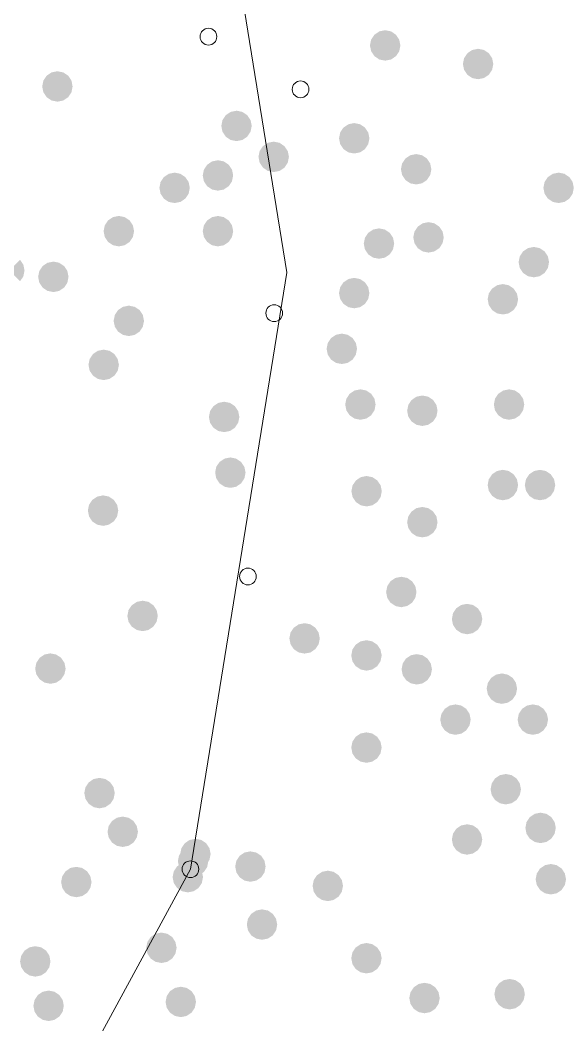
# Model space of a CAD drawing. Header units: millimetres. Extents: x 87938 to 265635, y 330093 to 434310.
# Drawn here: x 238358 to 239385, y 385246 to 387129 of the extents above; entities that cross this region are included whole.
import ezdxf

# ---------------------------------------------------------------- set-up
doc = ezdxf.new("R2010")
doc.units = ezdxf.units.MM

# ---------------------------------------------------------------- blocks, each defined once
blk = doc.blocks.new('A$C3F56660F')
at = {"lineweight": 0}
for p, q in [((6480.9, 5132.2), (6300.5, 6249.9)), ((6300.5, 4014.4), (6480.9, 5132.2)), ((5812.8, 3116.1), (6300.5, 4014.4))]:
    blk.add_line(p, q, dxfattribs=at)
for centre, start, end in [((6334.2, 5574.2), 0, 180), ((6334.2, 5574.2), 180, 0), ((6507, 5475.5), 0, 180), ((6507, 5475.5), 180, 0), ((6457.6, 5056.2), 0, 180), ((6457.6, 5056.2), 180, 0), ((6408.3, 4562.9), 0, 180), ((6408.3, 4562.9), 180, 0), ((6300.5, 4014.4), 0, 180), ((6300.5, 4014.4), 180, 0)]:
    blk.add_arc(centre, 15.7, start, end, dxfattribs=at)
for points in [[(6665.6, 5557.8), (6645.4, 5577.9), (6637, 5557.8), (6639.2, 5568.7)], [(6665.6, 5557.8), (6665.6, 5586.3), (6645.4, 5577.9), (6654.6, 5584.1)], [(6665.6, 5557.8), (6685.7, 5577.9), (6665.6, 5586.3), (6676.5, 5584.1)], [(6665.6, 5557.8), (6694.1, 5557.8), (6685.7, 5577.9), (6691.9, 5568.7)], [(6665.6, 5557.8), (6637, 5557.8), (6645.4, 5537.6), (6639.2, 5546.9)], [(6665.6, 5557.8), (6645.4, 5537.6), (6665.6, 5529.3), (6654.6, 5531.4)], [(6665.6, 5557.8), (6665.6, 5529.3), (6685.7, 5537.6), (6676.5, 5531.4)], [(6665.6, 5557.8), (6685.7, 5537.6), (6694.1, 5557.8), (6691.9, 5546.9)], [(6839.7, 5523), (6819.6, 5543.1), (6811.2, 5523), (6813.4, 5533.9)], [(6839.7, 5523), (6839.7, 5551.5), (6819.6, 5543.1), (6828.8, 5549.3)], [(6839.7, 5523), (6859.9, 5543.1), (6839.7, 5551.5), (6850.6, 5549.3)], [(6839.7, 5523), (6868.2, 5523), (6859.9, 5543.1), (6866.1, 5533.9)], [(6839.7, 5523), (6811.2, 5523), (6819.6, 5502.8), (6813.4, 5512.1)], [(6839.7, 5523), (6819.6, 5502.8), (6839.7, 5494.5), (6828.8, 5496.6)], [(6839.7, 5523), (6839.7, 5494.5), (6859.9, 5502.8), (6850.6, 5496.6)], [(6839.7, 5523), (6859.9, 5502.8), (6868.2, 5523), (6866.1, 5512.1)], [(6051.1, 5480.9), (6031, 5501.1), (6022.6, 5480.9), (6024.8, 5491.8)], [(6051.1, 5480.9), (6051.1, 5509.4), (6031, 5501.1), (6040.2, 5507.3)], [(6051.1, 5480.9), (6071.3, 5501.1), (6051.1, 5509.4), (6062, 5507.3)], [(6051.1, 5480.9), (6079.6, 5480.9), (6071.3, 5501.1), (6077.5, 5491.8)], [(6051.1, 5480.9), (6022.6, 5480.9), (6031, 5460.8), (6024.8, 5470)], [(6051.1, 5480.9), (6031, 5460.8), (6051.1, 5452.4), (6040.2, 5454.6)], [(6051.1, 5480.9), (6051.1, 5452.4), (6071.3, 5460.8), (6062, 5454.6)], [(6051.1, 5480.9), (6071.3, 5460.8), (6079.6, 5480.9), (6077.5, 5470)], [(6386.9, 5407), (6366.7, 5427.1), (6358.4, 5407), (6360.5, 5417.9)], [(6386.9, 5407), (6386.9, 5435.5), (6366.7, 5427.1), (6376, 5433.3)], [(6386.9, 5407), (6407, 5427.1), (6386.9, 5435.5), (6397.8, 5433.3)], [(6386.9, 5407), (6415.4, 5407), (6407, 5427.1), (6413.2, 5417.9)], [(6386.9, 5407), (6358.4, 5407), (6366.7, 5386.8), (6360.5, 5396.1)], [(6386.9, 5407), (6366.7, 5386.8), (6386.9, 5378.5), (6376, 5380.6)], [(6386.9, 5407), (6386.9, 5378.5), (6407, 5386.8), (6397.8, 5380.6)], [(6386.9, 5407), (6407, 5386.8), (6415.4, 5407), (6413.2, 5396.1)], [(6607.5, 5383.8), (6587.3, 5403.9), (6579, 5383.8), (6581.2, 5394.7)], [(6607.5, 5383.8), (6607.5, 5412.3), (6587.3, 5403.9), (6596.6, 5410.1)], [(6607.5, 5383.8), (6627.7, 5403.9), (6607.5, 5412.3), (6618.4, 5410.1)], [(6607.5, 5383.8), (6636, 5383.8), (6627.7, 5403.9), (6633.8, 5394.7)], [(6456.5, 5349), (6436.4, 5369.1), (6428, 5349), (6430.2, 5359.9)], [(6456.5, 5349), (6456.5, 5377.5), (6436.4, 5369.1), (6445.6, 5375.3)], [(6456.5, 5349), (6476.7, 5369.1), (6456.5, 5377.5), (6467.5, 5375.3)], [(6456.5, 5349), (6485.1, 5349), (6476.7, 5369.1), (6482.9, 5359.9)], [(6607.5, 5383.8), (6579, 5383.8), (6587.3, 5363.6), (6581.2, 5372.9)], [(6607.5, 5383.8), (6587.3, 5363.6), (6607.5, 5355.3), (6596.6, 5357.4)], [(6607.5, 5383.8), (6607.5, 5355.3), (6627.7, 5363.6), (6618.4, 5357.4)], [(6607.5, 5383.8), (6627.7, 5363.6), (6636, 5383.8), (6633.8, 5372.9)], [(6456.5, 5349), (6428, 5349), (6436.4, 5328.8), (6430.2, 5338.1)], [(6456.5, 5349), (6436.4, 5328.8), (6456.5, 5320.5), (6445.6, 5322.6)], [(6456.5, 5349), (6456.5, 5320.5), (6476.7, 5328.8), (6467.5, 5322.6)], [(6456.5, 5349), (6476.7, 5328.8), (6485.1, 5349), (6482.9, 5338.1)], [(6723.6, 5325.8), (6723.6, 5354.3), (6703.5, 5345.9), (6712.7, 5352.1)], [(6723.6, 5325.8), (6743.8, 5345.9), (6723.6, 5354.3), (6734.5, 5352.1)], [(6352, 5314.2), (6331.9, 5334.3), (6323.5, 5314.2), (6325.7, 5325.1)], [(6352, 5314.2), (6352, 5342.7), (6331.9, 5334.3), (6341.1, 5340.5)], [(6352, 5314.2), (6372.2, 5334.3), (6352, 5342.7), (6363, 5340.5)], [(6352, 5314.2), (6380.6, 5314.2), (6372.2, 5334.3), (6378.4, 5325.1)], [(6723.6, 5325.8), (6703.5, 5345.9), (6695.1, 5325.8), (6697.3, 5336.7)], [(6723.6, 5325.8), (6752.1, 5325.8), (6743.8, 5345.9), (6750, 5336.7)], [(6270.8, 5291), (6250.6, 5311.1), (6242.3, 5291), (6244.4, 5301.9)], [(6270.8, 5291), (6270.8, 5319.5), (6250.6, 5311.1), (6259.9, 5317.3)], [(6270.8, 5291), (6290.9, 5311.1), (6270.8, 5319.5), (6281.7, 5317.3)], [(6270.8, 5291), (6299.3, 5291), (6290.9, 5311.1), (6297.1, 5301.9)], [(6352, 5314.2), (6323.5, 5314.2), (6331.9, 5294), (6325.7, 5303.3)], [(6352, 5314.2), (6331.9, 5294), (6352, 5285.7), (6341.1, 5287.8)], [(6352, 5314.2), (6352, 5285.7), (6372.2, 5294), (6363, 5287.8)], [(6352, 5314.2), (6372.2, 5294), (6380.6, 5314.2), (6378.4, 5303.3)], [(6723.6, 5325.8), (6695.1, 5325.8), (6703.5, 5305.6), (6697.3, 5314.9)], [(6723.6, 5325.8), (6703.5, 5305.6), (6723.6, 5297.3), (6712.7, 5299.4)], [(6723.6, 5325.8), (6723.6, 5297.3), (6743.8, 5305.6), (6734.5, 5299.4)], [(6723.6, 5325.8), (6743.8, 5305.6), (6752.1, 5325.8), (6750, 5314.9)], [(6990.7, 5291), (6970.5, 5311.1), (6962.2, 5291), (6964.3, 5301.9)], [(6990.7, 5291), (6990.7, 5319.5), (6970.5, 5311.1), (6979.8, 5317.3)], [(6990.7, 5291), (7010.8, 5311.1), (6990.7, 5319.5), (7001.6, 5317.3)], [(6990.7, 5291), (7019.2, 5291), (7010.8, 5311.1), (7017, 5301.9)], [(6270.8, 5291), (6242.3, 5291), (6250.6, 5270.8), (6244.4, 5280.1)], [(6270.8, 5291), (6250.6, 5270.8), (6270.8, 5262.5), (6259.9, 5264.6)], [(6270.8, 5291), (6270.8, 5262.5), (6290.9, 5270.8), (6281.7, 5264.6)], [(6270.8, 5291), (6290.9, 5270.8), (6299.3, 5291), (6297.1, 5280.1)], [(6990.7, 5291), (6962.2, 5291), (6970.5, 5270.8), (6964.3, 5280.1)], [(6990.7, 5291), (6970.5, 5270.8), (6990.7, 5262.5), (6979.8, 5264.6)], [(6990.7, 5291), (6990.7, 5262.5), (7010.8, 5270.8), (7001.6, 5264.6)], [(6990.7, 5291), (7010.8, 5270.8), (7019.2, 5291), (7017, 5280.1)], [(6166.3, 5209.8), (6166.3, 5238.3), (6146.1, 5229.9), (6155.3, 5236.1)], [(6166.3, 5209.8), (6186.4, 5229.9), (6166.3, 5238.3), (6177.2, 5236.1)], [(6352, 5209.8), (6352, 5238.3), (6331.9, 5229.9), (6341.1, 5236.1)], [(6352, 5209.8), (6372.2, 5229.9), (6352, 5238.3), (6363, 5236.1)], [(6166.3, 5209.8), (6146.1, 5229.9), (6137.7, 5209.8), (6139.9, 5220.7)], [(6166.3, 5209.8), (6194.8, 5209.8), (6186.4, 5229.9), (6192.6, 5220.7)], [(6352, 5209.8), (6331.9, 5229.9), (6323.5, 5209.8), (6325.7, 5220.7)], [(6352, 5209.8), (6380.6, 5209.8), (6372.2, 5229.9), (6378.4, 5220.7)], [(6653.9, 5186.6), (6653.9, 5215.1), (6633.8, 5206.7), (6643, 5212.9)], [(6653.9, 5186.6), (6674.1, 5206.7), (6653.9, 5215.1), (6664.9, 5212.9)], [(6746.8, 5198.2), (6726.7, 5218.3), (6718.3, 5198.2), (6720.5, 5209.1)], [(6746.8, 5198.2), (6746.8, 5226.7), (6726.7, 5218.3), (6735.9, 5224.5)], [(6746.8, 5198.2), (6767, 5218.3), (6746.8, 5226.7), (6757.7, 5224.5)], [(6746.8, 5198.2), (6775.3, 5198.2), (6767, 5218.3), (6773.2, 5209.1)], [(6166.3, 5209.8), (6137.7, 5209.8), (6146.1, 5189.6), (6139.9, 5198.9)], [(6166.3, 5209.8), (6146.1, 5189.6), (6166.3, 5181.3), (6155.3, 5183.4)], [(6166.3, 5209.8), (6166.3, 5181.3), (6186.4, 5189.6), (6177.2, 5183.4)], [(6166.3, 5209.8), (6186.4, 5189.6), (6194.8, 5209.8), (6192.6, 5198.9)], [(6352, 5209.8), (6323.5, 5209.8), (6331.9, 5189.6), (6325.7, 5198.9)], [(6352, 5209.8), (6331.9, 5189.6), (6352, 5181.3), (6341.1, 5183.4)], [(6352, 5209.8), (6352, 5181.3), (6372.2, 5189.6), (6363, 5183.4)], [(6352, 5209.8), (6372.2, 5189.6), (6380.6, 5209.8), (6378.4, 5198.9)], [(6653.9, 5186.6), (6633.8, 5206.7), (6625.4, 5186.6), (6627.6, 5197.5)], [(6653.9, 5186.6), (6682.5, 5186.6), (6674.1, 5206.7), (6680.3, 5197.5)], [(6746.8, 5198.2), (6718.3, 5198.2), (6726.7, 5178), (6720.5, 5187.3)], [(6746.8, 5198.2), (6726.7, 5178), (6746.8, 5169.7), (6735.9, 5171.8)], [(6746.8, 5198.2), (6746.8, 5169.7), (6767, 5178), (6757.7, 5171.8)], [(6746.8, 5198.2), (6767, 5178), (6775.3, 5198.2), (6773.2, 5187.3)], [(6653.9, 5186.6), (6625.4, 5186.6), (6633.8, 5166.4), (6627.6, 5175.7)], [(6653.9, 5186.6), (6633.8, 5166.4), (6653.9, 5158.1), (6643, 5160.2)], [(6653.9, 5186.6), (6653.9, 5158.1), (6674.1, 5166.4), (6664.9, 5160.2)], [(6653.9, 5186.6), (6674.1, 5166.4), (6682.5, 5186.6), (6680.3, 5175.7)], [(6944.2, 5151.8), (6944.2, 5180.3), (6924.1, 5171.9), (6933.3, 5178.1)], [(6944.2, 5151.8), (6964.4, 5171.9), (6944.2, 5180.3), (6955.1, 5178.1)], [(6944.2, 5151.8), (6924.1, 5171.9), (6915.7, 5151.8), (6917.9, 5162.7)], [(6944.2, 5151.8), (6972.7, 5151.8), (6964.4, 5171.9), (6970.6, 5162.7)], [(5961, 5136), (5989.5, 5136), (5981.1, 5156.2), (5987.3, 5146.9)], [(6043.5, 5124.2), (6023.3, 5144.4), (6015, 5124.2), (6017.2, 5135.2)], [(6043.5, 5124.2), (6043.5, 5152.8), (6023.3, 5144.4), (6032.6, 5150.6)], [(6043.5, 5124.2), (6063.7, 5144.4), (6043.5, 5152.8), (6054.4, 5150.6)], [(6043.5, 5124.2), (6072, 5124.2), (6063.7, 5144.4), (6069.8, 5135.2)], [(6944.2, 5151.8), (6915.7, 5151.8), (6924.1, 5131.6), (6917.9, 5140.9)], [(6944.2, 5151.8), (6924.1, 5131.6), (6944.2, 5123.3), (6933.3, 5125.4)], [(6944.2, 5151.8), (6944.2, 5123.3), (6964.4, 5131.6), (6955.1, 5125.4)], [(6944.2, 5151.8), (6964.4, 5131.6), (6972.7, 5151.8), (6970.6, 5140.9)], [(5961, 5136), (5981.1, 5115.9), (5989.5, 5136), (5987.3, 5125.1)], [(6043.5, 5124.2), (6015, 5124.2), (6023.3, 5104.1), (6017.2, 5113.3)], [(6043.5, 5124.2), (6023.3, 5104.1), (6043.5, 5095.7), (6032.6, 5097.9)], [(6043.5, 5124.2), (6043.5, 5095.7), (6063.7, 5104.1), (6054.4, 5097.9)], [(6043.5, 5124.2), (6063.7, 5104.1), (6072, 5124.2), (6069.8, 5113.3)], [(6607.5, 5093.8), (6607.5, 5122.3), (6587.3, 5113.9), (6596.6, 5120.1)], [(6607.5, 5093.8), (6627.7, 5113.9), (6607.5, 5122.3), (6618.4, 5120.1)], [(6607.5, 5093.8), (6587.3, 5113.9), (6579, 5093.8), (6581.2, 5104.7)], [(6607.5, 5093.8), (6636, 5093.8), (6627.7, 5113.9), (6633.8, 5104.7)], [(6886.2, 5082.2), (6866, 5102.3), (6857.7, 5082.2), (6859.8, 5093.1)], [(6886.2, 5082.2), (6886.2, 5110.7), (6866, 5102.3), (6875.3, 5108.5)], [(6886.2, 5082.2), (6906.3, 5102.3), (6886.2, 5110.7), (6897.1, 5108.5)], [(6886.2, 5082.2), (6914.7, 5082.2), (6906.3, 5102.3), (6912.5, 5093.1)], [(6607.5, 5093.8), (6579, 5093.8), (6587.3, 5073.6), (6581.2, 5082.9)], [(6607.5, 5093.8), (6587.3, 5073.6), (6607.5, 5065.3), (6596.6, 5067.4)], [(6607.5, 5093.8), (6607.5, 5065.3), (6627.7, 5073.6), (6618.4, 5067.4)], [(6607.5, 5093.8), (6627.7, 5073.6), (6636, 5093.8), (6633.8, 5082.9)], [(6185, 5041.8), (6185, 5070.3), (6164.8, 5061.9), (6174.1, 5068.1)], [(6185, 5041.8), (6205.2, 5061.9), (6185, 5070.3), (6195.9, 5068.1)], [(6886.2, 5082.2), (6857.7, 5082.2), (6866, 5062), (6859.8, 5071.3)], [(6886.2, 5082.2), (6866, 5062), (6886.2, 5053.7), (6875.3, 5055.8)], [(6886.2, 5082.2), (6886.2, 5053.7), (6906.3, 5062), (6897.1, 5055.8)], [(6886.2, 5082.2), (6906.3, 5062), (6914.7, 5082.2), (6912.5, 5071.3)], [(6185, 5041.8), (6164.8, 5061.9), (6156.5, 5041.8), (6158.7, 5052.7)], [(6185, 5041.8), (6213.5, 5041.8), (6205.2, 5061.9), (6211.3, 5052.7)], [(6185, 5041.8), (6156.5, 5041.8), (6164.8, 5021.6), (6158.7, 5030.9)], [(6185, 5041.8), (6164.8, 5021.6), (6185, 5013.3), (6174.1, 5015.4)], [(6185, 5041.8), (6185, 5013.3), (6205.2, 5021.6), (6195.9, 5015.4)], [(6185, 5041.8), (6205.2, 5021.6), (6213.5, 5041.8), (6211.3, 5030.9)], [(6584.3, 4989.4), (6564.1, 5009.5), (6555.8, 4989.4), (6557.9, 5000.3)], [(6584.3, 4989.4), (6584.3, 5017.9), (6564.1, 5009.5), (6573.4, 5015.7)], [(6584.3, 4989.4), (6604.4, 5009.5), (6584.3, 5017.9), (6595.2, 5015.7)], [(6584.3, 4989.4), (6612.8, 4989.4), (6604.4, 5009.5), (6610.6, 5000.3)], [(6584.3, 4989.4), (6555.8, 4989.4), (6564.1, 4969.2), (6557.9, 4978.5)], [(6584.3, 4989.4), (6564.1, 4969.2), (6584.3, 4960.9), (6573.4, 4963)], [(6584.3, 4989.4), (6584.3, 4960.9), (6604.4, 4969.2), (6595.2, 4963)], [(6584.3, 4989.4), (6604.4, 4969.2), (6612.8, 4989.4), (6610.6, 4978.5)], [(6137.8, 4959.3), (6117.7, 4979.5), (6109.3, 4959.3), (6111.5, 4970.2)], [(6137.8, 4959.3), (6137.8, 4987.8), (6117.7, 4979.5), (6126.9, 4985.7)], [(6137.8, 4959.3), (6158, 4979.5), (6137.8, 4987.8), (6148.7, 4985.7)], [(6137.8, 4959.3), (6166.4, 4959.3), (6158, 4979.5), (6164.2, 4970.2)], [(6137.8, 4959.3), (6109.3, 4959.3), (6117.7, 4939.2), (6111.5, 4948.4)], [(6137.8, 4959.3), (6117.7, 4939.2), (6137.8, 4930.8), (6126.9, 4933)], [(6137.8, 4959.3), (6137.8, 4930.8), (6158, 4939.2), (6148.7, 4933)], [(6137.8, 4959.3), (6158, 4939.2), (6166.4, 4959.3), (6164.2, 4948.4)], [(6619.1, 4885), (6619.1, 4913.5), (6598.9, 4905.1), (6608.2, 4911.3)], [(6619.1, 4885), (6639.3, 4905.1), (6619.1, 4913.5), (6630, 4911.3)], [(6897.8, 4885), (6897.8, 4913.5), (6877.6, 4905.1), (6886.9, 4911.3)], [(6897.8, 4885), (6917.9, 4905.1), (6897.8, 4913.5), (6908.7, 4911.3)], [(6619.1, 4885), (6598.9, 4905.1), (6590.6, 4885), (6592.8, 4895.9)], [(6619.1, 4885), (6647.6, 4885), (6639.3, 4905.1), (6645.5, 4895.9)], [(6735.2, 4873.4), (6735.2, 4901.9), (6715.1, 4893.5), (6724.3, 4899.7)], [(6735.2, 4873.4), (6755.4, 4893.5), (6735.2, 4901.9), (6746.1, 4899.7)], [(6897.8, 4885), (6877.6, 4905.1), (6869.3, 4885), (6871.4, 4895.9)], [(6897.8, 4885), (6926.3, 4885), (6917.9, 4905.1), (6924.1, 4895.9)], [(6363.7, 4861.8), (6343.5, 4881.9), (6335.1, 4861.8), (6337.3, 4872.7)], [(6363.7, 4861.8), (6363.7, 4890.3), (6343.5, 4881.9), (6352.7, 4888.1)], [(6363.7, 4861.8), (6383.8, 4881.9), (6363.7, 4890.3), (6374.6, 4888.1)], [(6363.7, 4861.8), (6392.2, 4861.8), (6383.8, 4881.9), (6390, 4872.7)], [(6619.1, 4885), (6590.6, 4885), (6598.9, 4864.8), (6592.8, 4874.1)], [(6619.1, 4885), (6598.9, 4864.8), (6619.1, 4856.5), (6608.2, 4858.6)], [(6619.1, 4885), (6619.1, 4856.5), (6639.3, 4864.8), (6630, 4858.6)], [(6619.1, 4885), (6639.3, 4864.8), (6647.6, 4885), (6645.5, 4874.1)], [(6735.2, 4873.4), (6715.1, 4893.5), (6706.7, 4873.4), (6708.9, 4884.3)], [(6735.2, 4873.4), (6763.7, 4873.4), (6755.4, 4893.5), (6761.6, 4884.3)], [(6897.8, 4885), (6869.3, 4885), (6877.6, 4864.8), (6871.4, 4874.1)], [(6897.8, 4885), (6877.6, 4864.8), (6897.8, 4856.5), (6886.9, 4858.6)], [(6897.8, 4885), (6897.8, 4856.5), (6917.9, 4864.8), (6908.7, 4858.6)], [(6897.8, 4885), (6917.9, 4864.8), (6926.3, 4885), (6924.1, 4874.1)], [(6363.7, 4861.8), (6335.1, 4861.8), (6343.5, 4841.6), (6337.3, 4850.9)], [(6363.7, 4861.8), (6343.5, 4841.6), (6363.7, 4833.3), (6352.7, 4835.4)], [(6363.7, 4861.8), (6363.7, 4833.3), (6383.8, 4841.6), (6374.6, 4835.4)], [(6363.7, 4861.8), (6383.8, 4841.6), (6392.2, 4861.8), (6390, 4850.9)], [(6735.2, 4873.4), (6706.7, 4873.4), (6715.1, 4853.2), (6708.9, 4862.5)], [(6735.2, 4873.4), (6715.1, 4853.2), (6735.2, 4844.9), (6724.3, 4847)], [(6735.2, 4873.4), (6735.2, 4844.9), (6755.4, 4853.2), (6746.1, 4847)], [(6735.2, 4873.4), (6755.4, 4853.2), (6763.7, 4873.4), (6761.6, 4862.5)], [(6375.3, 4757.4), (6375.3, 4785.9), (6355.1, 4777.5), (6364.4, 4783.7)], [(6375.3, 4757.4), (6395.4, 4777.5), (6375.3, 4785.9), (6386.2, 4783.7)], [(6375.3, 4757.4), (6355.1, 4777.5), (6346.8, 4757.4), (6348.9, 4768.3)], [(6375.3, 4757.4), (6403.8, 4757.4), (6395.4, 4777.5), (6401.6, 4768.3)], [(6375.3, 4757.4), (6346.8, 4757.4), (6355.1, 4737.2), (6348.9, 4746.5)], [(6375.3, 4757.4), (6355.1, 4737.2), (6375.3, 4728.9), (6364.4, 4731)], [(6375.3, 4757.4), (6375.3, 4728.9), (6395.4, 4737.2), (6386.2, 4731)], [(6375.3, 4757.4), (6395.4, 4737.2), (6403.8, 4757.4), (6401.6, 4746.5)], [(6630.7, 4722.6), (6630.7, 4751.1), (6610.6, 4742.7), (6619.8, 4748.9)], [(6630.7, 4722.6), (6650.9, 4742.7), (6630.7, 4751.1), (6641.6, 4748.9)], [(6886.2, 4734.2), (6866, 4754.3), (6857.7, 4734.2), (6859.8, 4745.1)], [(6886.2, 4734.2), (6886.2, 4762.7), (6866, 4754.3), (6875.3, 4760.5)], [(6886.2, 4734.2), (6906.3, 4754.3), (6886.2, 4762.7), (6897.1, 4760.5)], [(6886.2, 4734.2), (6914.7, 4734.2), (6906.3, 4754.3), (6912.5, 4745.1)], [(6955.8, 4734.2), (6935.7, 4754.3), (6927.3, 4734.2), (6929.5, 4745.1)], [(6955.8, 4734.2), (6955.8, 4762.7), (6935.7, 4754.3), (6944.9, 4760.5)], [(6955.8, 4734.2), (6976, 4754.3), (6955.8, 4762.7), (6966.8, 4760.5)], [(6955.8, 4734.2), (6984.4, 4734.2), (6976, 4754.3), (6982.2, 4745.1)], [(6630.7, 4722.6), (6610.6, 4742.7), (6602.2, 4722.6), (6604.4, 4733.5)], [(6630.7, 4722.6), (6659.2, 4722.6), (6650.9, 4742.7), (6657.1, 4733.5)], [(6886.2, 4734.2), (6857.7, 4734.2), (6866, 4714), (6859.8, 4723.3)], [(6886.2, 4734.2), (6866, 4714), (6886.2, 4705.7), (6875.3, 4707.8)], [(6886.2, 4734.2), (6886.2, 4705.7), (6906.3, 4714), (6897.1, 4707.8)], [(6886.2, 4734.2), (6906.3, 4714), (6914.7, 4734.2), (6912.5, 4723.3)], [(6955.8, 4734.2), (6927.3, 4734.2), (6935.7, 4714), (6929.5, 4723.3)], [(6955.8, 4734.2), (6935.7, 4714), (6955.8, 4705.7), (6944.9, 4707.8)], [(6955.8, 4734.2), (6955.8, 4705.7), (6976, 4714), (6966.8, 4707.8)], [(6955.8, 4734.2), (6976, 4714), (6984.4, 4734.2), (6982.2, 4723.3)], [(6136.7, 4686.3), (6116.5, 4706.4), (6108.2, 4686.3), (6110.4, 4697.2)], [(6136.7, 4686.3), (6136.7, 4714.8), (6116.5, 4706.4), (6125.8, 4712.6)], [(6136.7, 4686.3), (6156.9, 4706.4), (6136.7, 4714.8), (6147.6, 4712.6)], [(6136.7, 4686.3), (6165.2, 4686.3), (6156.9, 4706.4), (6163, 4697.2)], [(6630.7, 4722.6), (6602.2, 4722.6), (6610.6, 4702.4), (6604.4, 4711.7)], [(6630.7, 4722.6), (6610.6, 4702.4), (6630.7, 4694.1), (6619.8, 4696.2)], [(6630.7, 4722.6), (6630.7, 4694.1), (6650.9, 4702.4), (6641.6, 4696.2)], [(6630.7, 4722.6), (6650.9, 4702.4), (6659.2, 4722.6), (6657.1, 4711.7)], [(6735.2, 4664.6), (6735.2, 4693.1), (6715.1, 4684.7), (6724.3, 4690.9)], [(6735.2, 4664.6), (6755.4, 4684.7), (6735.2, 4693.1), (6746.1, 4690.9)], [(6136.7, 4686.3), (6108.2, 4686.3), (6116.5, 4666.1), (6110.4, 4675.3)], [(6136.7, 4686.3), (6116.5, 4666.1), (6136.7, 4657.7), (6125.8, 4659.9)], [(6136.7, 4686.3), (6136.7, 4657.7), (6156.9, 4666.1), (6147.6, 4659.9)], [(6136.7, 4686.3), (6156.9, 4666.1), (6165.2, 4686.3), (6163, 4675.3)], [(6735.2, 4664.6), (6715.1, 4684.7), (6706.7, 4664.6), (6708.9, 4675.5)], [(6735.2, 4664.6), (6763.7, 4664.6), (6755.4, 4684.7), (6761.6, 4675.5)], [(6735.2, 4664.6), (6706.7, 4664.6), (6715.1, 4644.4), (6708.9, 4653.7)], [(6735.2, 4664.6), (6715.1, 4644.4), (6735.2, 4636.1), (6724.3, 4638.2)], [(6735.2, 4664.6), (6735.2, 4636.1), (6755.4, 4644.4), (6746.1, 4638.2)], [(6735.2, 4664.6), (6755.4, 4644.4), (6763.7, 4664.6), (6761.6, 4653.7)], [(6695.8, 4533.8), (6695.8, 4562.3), (6675.6, 4554), (6684.9, 4560.2)], [(6695.8, 4533.8), (6715.9, 4554), (6695.8, 4562.3), (6706.7, 4560.2)], [(6695.8, 4533.8), (6675.6, 4554), (6667.3, 4533.8), (6669.4, 4544.7)], [(6695.8, 4533.8), (6724.3, 4533.8), (6715.9, 4554), (6722.1, 4544.7)], [(6695.8, 4533.8), (6667.3, 4533.8), (6675.6, 4513.7), (6669.4, 4522.9)], [(6695.8, 4533.8), (6675.6, 4513.7), (6695.8, 4505.3), (6684.9, 4507.5)], [(6695.8, 4533.8), (6695.8, 4505.3), (6715.9, 4513.7), (6706.7, 4507.5)], [(6695.8, 4533.8), (6715.9, 4513.7), (6724.3, 4533.8), (6722.1, 4522.9)], [(6210.8, 4488.9), (6190.6, 4509.1), (6182.3, 4488.9), (6184.4, 4499.9)], [(6210.8, 4488.9), (6210.8, 4517.5), (6190.6, 4509.1), (6199.9, 4515.3)], [(6210.8, 4488.9), (6230.9, 4509.1), (6210.8, 4517.5), (6221.7, 4515.3)], [(6210.8, 4488.9), (6239.3, 4488.9), (6230.9, 4509.1), (6237.1, 4499.9)], [(6819.1, 4483.1), (6798.9, 4503.3), (6790.6, 4483.1), (6792.7, 4494)], [(6819.1, 4483.1), (6819.1, 4511.6), (6798.9, 4503.3), (6808.2, 4509.5)], [(6819.1, 4483.1), (6839.2, 4503.3), (6819.1, 4511.6), (6830, 4509.5)], [(6819.1, 4483.1), (6847.6, 4483.1), (6839.2, 4503.3), (6845.4, 4494)], [(6210.8, 4488.9), (6182.3, 4488.9), (6190.6, 4468.8), (6184.4, 4478)], [(6210.8, 4488.9), (6190.6, 4468.8), (6210.8, 4460.4), (6199.9, 4462.6)], [(6210.8, 4488.9), (6210.8, 4460.4), (6230.9, 4468.8), (6221.7, 4462.6)], [(6210.8, 4488.9), (6230.9, 4468.8), (6239.3, 4488.9), (6237.1, 4478)], [(6819.1, 4483.1), (6790.6, 4483.1), (6798.9, 4463), (6792.7, 4472.2)], [(6819.1, 4483.1), (6798.9, 4463), (6819.1, 4454.6), (6808.2, 4456.8)], [(6819.1, 4483.1), (6819.1, 4454.6), (6839.2, 4463), (6830, 4456.8)], [(6819.1, 4483.1), (6839.2, 4463), (6847.6, 4483.1), (6845.4, 4472.2)], [(6514.5, 4446.9), (6494.3, 4467), (6485.9, 4446.9), (6488.1, 4457.8)], [(6514.5, 4446.9), (6514.5, 4475.4), (6494.3, 4467), (6503.5, 4473.2)], [(6514.5, 4446.9), (6534.6, 4467), (6514.5, 4475.4), (6525.4, 4473.2)], [(6514.5, 4446.9), (6543, 4446.9), (6534.6, 4467), (6540.8, 4457.8)], [(6514.5, 4446.9), (6485.9, 4446.9), (6494.3, 4426.7), (6488.1, 4436)], [(6514.5, 4446.9), (6494.3, 4426.7), (6514.5, 4418.4), (6503.5, 4420.5)], [(6514.5, 4446.9), (6514.5, 4418.4), (6534.6, 4426.7), (6525.4, 4420.5)], [(6514.5, 4446.9), (6534.6, 4426.7), (6543, 4446.9), (6540.8, 4436)], [(6630.5, 4415), (6630.5, 4443.5), (6610.3, 4435.1), (6619.6, 4441.3)], [(6630.5, 4415), (6650.6, 4435.1), (6630.5, 4443.5), (6641.4, 4441.3)], [(6630.5, 4415), (6610.3, 4435.1), (6602, 4415), (6604.1, 4425.9)], [(6630.5, 4415), (6659, 4415), (6650.6, 4435.1), (6656.8, 4425.9)], [(6037.9, 4390.3), (6017.8, 4410.5), (6009.4, 4390.3), (6011.6, 4401.2)], [(6037.9, 4390.3), (6037.9, 4418.8), (6017.8, 4410.5), (6027, 4416.6)], [(6037.9, 4390.3), (6058.1, 4410.5), (6037.9, 4418.8), (6048.9, 4416.6)], [(6037.9, 4390.3), (6066.5, 4390.3), (6058.1, 4410.5), (6064.3, 4401.2)], [(6630.5, 4415), (6602, 4415), (6610.3, 4394.8), (6604.1, 4404)], [(6630.5, 4415), (6610.3, 4394.8), (6630.5, 4386.4), (6619.6, 4388.6)], [(6630.5, 4415), (6630.5, 4386.4), (6650.6, 4394.8), (6641.4, 4388.6)], [(6630.5, 4415), (6650.6, 4394.8), (6659, 4415), (6656.8, 4404)], [(6724.8, 4388.9), (6704.6, 4409.1), (6696.3, 4388.9), (6698.4, 4399.8)], [(6724.8, 4388.9), (6724.8, 4417.4), (6704.6, 4409.1), (6713.9, 4415.3)], [(6724.8, 4388.9), (6744.9, 4409.1), (6724.8, 4417.4), (6735.7, 4415.3)], [(6724.8, 4388.9), (6753.3, 4388.9), (6744.9, 4409.1), (6751.1, 4399.8)], [(6037.9, 4390.3), (6009.4, 4390.3), (6017.8, 4370.1), (6011.6, 4379.4)], [(6037.9, 4390.3), (6017.8, 4370.1), (6037.9, 4361.8), (6027, 4364)], [(6037.9, 4390.3), (6037.9, 4361.8), (6058.1, 4370.1), (6048.9, 4364)], [(6037.9, 4390.3), (6058.1, 4370.1), (6066.5, 4390.3), (6064.3, 4379.4)], [(6724.8, 4388.9), (6696.3, 4388.9), (6704.6, 4368.8), (6698.4, 4378)], [(6724.8, 4388.9), (6704.6, 4368.8), (6724.8, 4360.4), (6713.9, 4362.6)], [(6724.8, 4388.9), (6724.8, 4360.4), (6744.9, 4368.8), (6735.7, 4362.6)], [(6724.8, 4388.9), (6744.9, 4368.8), (6753.3, 4388.9), (6751.1, 4378)], [(6884.4, 4352.7), (6864.2, 4372.9), (6855.8, 4352.7), (6858, 4363.6)], [(6884.4, 4352.7), (6884.4, 4381.2), (6864.2, 4372.9), (6873.4, 4379)], [(6884.4, 4352.7), (6904.5, 4372.9), (6884.4, 4381.2), (6895.3, 4379)], [(6884.4, 4352.7), (6912.9, 4352.7), (6904.5, 4372.9), (6910.7, 4363.6)], [(6884.4, 4352.7), (6855.8, 4352.7), (6864.2, 4332.5), (6858, 4341.8)], [(6884.4, 4352.7), (6864.2, 4332.5), (6884.4, 4324.2), (6873.4, 4326.4)], [(6884.4, 4352.7), (6884.4, 4324.2), (6904.5, 4332.5), (6895.3, 4326.4)], [(6884.4, 4352.7), (6904.5, 4332.5), (6912.9, 4352.7), (6910.7, 4341.8)], [(6797.3, 4294.7), (6777.2, 4314.9), (6768.8, 4294.7), (6771, 4305.6)], [(6797.3, 4294.7), (6797.3, 4323.2), (6777.2, 4314.9), (6786.4, 4321.1)], [(6797.3, 4294.7), (6817.5, 4314.9), (6797.3, 4323.2), (6808.2, 4321.1)], [(6797.3, 4294.7), (6825.8, 4294.7), (6817.5, 4314.9), (6823.7, 4305.6)], [(6942.4, 4294.7), (6922.2, 4314.9), (6913.9, 4294.7), (6916, 4305.6)], [(6942.4, 4294.7), (6942.4, 4323.2), (6922.2, 4314.9), (6931.5, 4321.1)], [(6942.4, 4294.7), (6962.5, 4314.9), (6942.4, 4323.2), (6953.3, 4321.1)], [(6942.4, 4294.7), (6970.9, 4294.7), (6962.5, 4314.9), (6968.7, 4305.6)], [(6797.3, 4294.7), (6768.8, 4294.7), (6777.2, 4274.6), (6771, 4283.8)], [(6797.3, 4294.7), (6777.2, 4274.6), (6797.3, 4266.2), (6786.4, 4268.4)], [(6797.3, 4294.7), (6797.3, 4266.2), (6817.5, 4274.6), (6808.2, 4268.4)], [(6797.3, 4294.7), (6817.5, 4274.6), (6825.8, 4294.7), (6823.7, 4283.8)], [(6942.4, 4294.7), (6913.9, 4294.7), (6922.2, 4274.6), (6916, 4283.8)], [(6942.4, 4294.7), (6922.2, 4274.6), (6942.4, 4266.2), (6931.5, 4268.4)], [(6942.4, 4294.7), (6942.4, 4266.2), (6962.5, 4274.6), (6953.3, 4268.4)], [(6942.4, 4294.7), (6962.5, 4274.6), (6970.9, 4294.7), (6968.7, 4283.8)], [(6630.5, 4242.3), (6610.3, 4262.5), (6602, 4242.3), (6604.1, 4253.2)], [(6630.5, 4242.3), (6630.5, 4270.8), (6610.3, 4262.5), (6619.6, 4268.7)], [(6630.5, 4242.3), (6650.6, 4262.5), (6630.5, 4270.8), (6641.4, 4268.7)], [(6630.5, 4242.3), (6659, 4242.3), (6650.6, 4262.5), (6656.8, 4253.2)], [(6630.5, 4242.3), (6602, 4242.3), (6610.3, 4222.1), (6604.1, 4231.4)], [(6630.5, 4242.3), (6610.3, 4222.1), (6630.5, 4213.8), (6619.6, 4216)], [(6630.5, 4242.3), (6630.5, 4213.8), (6650.6, 4222.1), (6641.4, 4216)], [(6630.5, 4242.3), (6650.6, 4222.1), (6659, 4242.3), (6656.8, 4231.4)], [(6130.1, 4157.1), (6130.1, 4185.6), (6109.9, 4177.2), (6119.1, 4183.4)], [(6130.1, 4157.1), (6150.2, 4177.2), (6130.1, 4185.6), (6141, 4183.4)], [(6891.6, 4164.3), (6871.4, 4184.5), (6863.1, 4164.3), (6865.3, 4175.2)], [(6891.6, 4164.3), (6891.6, 4192.8), (6871.4, 4184.5), (6880.7, 4190.6)], [(6891.6, 4164.3), (6911.8, 4184.5), (6891.6, 4192.8), (6902.5, 4190.6)], [(6891.6, 4164.3), (6920.1, 4164.3), (6911.8, 4184.5), (6917.9, 4175.2)], [(6130.1, 4157.1), (6109.9, 4177.2), (6101.5, 4157.1), (6103.7, 4168)], [(6130.1, 4157.1), (6158.6, 4157.1), (6150.2, 4177.2), (6156.4, 4168)], [(6891.6, 4164.3), (6863.1, 4164.3), (6871.4, 4144.1), (6865.3, 4153.4)], [(6891.6, 4164.3), (6871.4, 4144.1), (6891.6, 4135.8), (6880.7, 4138)], [(6891.6, 4164.3), (6891.6, 4135.8), (6911.8, 4144.1), (6902.5, 4138)], [(6891.6, 4164.3), (6911.8, 4144.1), (6920.1, 4164.3), (6917.9, 4153.4)], [(6130.1, 4157.1), (6101.5, 4157.1), (6109.9, 4136.9), (6103.7, 4146.1)], [(6130.1, 4157.1), (6109.9, 4136.9), (6130.1, 4128.5), (6119.1, 4130.7)], [(6130.1, 4157.1), (6130.1, 4128.5), (6150.2, 4136.9), (6141, 4130.7)], [(6130.1, 4157.1), (6150.2, 4136.9), (6158.6, 4157.1), (6156.4, 4146.1)], [(6173.6, 4084.6), (6153.4, 4104.8), (6145.1, 4084.6), (6147.2, 4095.5)], [(6173.6, 4084.6), (6173.6, 4113.1), (6153.4, 4104.8), (6162.7, 4110.9)], [(6173.6, 4084.6), (6193.7, 4104.8), (6173.6, 4113.1), (6184.5, 4110.9)], [(6173.6, 4084.6), (6202.1, 4084.6), (6193.7, 4104.8), (6199.9, 4095.5)], [(6956.9, 4091.8), (6936.7, 4112), (6928.4, 4091.8), (6930.5, 4102.8)], [(6956.9, 4091.8), (6956.9, 4120.4), (6936.7, 4112), (6946, 4118.2)], [(6956.9, 4091.8), (6977, 4112), (6956.9, 4120.4), (6967.8, 4118.2)], [(6956.9, 4091.8), (6985.4, 4091.8), (6977, 4112), (6983.2, 4102.8)], [(6819.1, 4070.1), (6798.9, 4090.3), (6790.6, 4070.1), (6792.7, 4081)], [(6819.1, 4070.1), (6819.1, 4098.6), (6798.9, 4090.3), (6808.2, 4096.5)], [(6819.1, 4070.1), (6839.2, 4090.3), (6819.1, 4098.6), (6830, 4096.5)], [(6819.1, 4070.1), (6847.6, 4070.1), (6839.2, 4090.3), (6845.4, 4081)], [(6956.9, 4091.8), (6928.4, 4091.8), (6936.7, 4071.7), (6930.5, 4080.9)], [(6956.9, 4091.8), (6936.7, 4071.7), (6956.9, 4063.3), (6946, 4065.5)], [(6956.9, 4091.8), (6956.9, 4063.3), (6977, 4071.7), (6967.8, 4065.5)], [(6956.9, 4091.8), (6977, 4071.7), (6985.4, 4091.8), (6983.2, 4080.9)], [(6173.6, 4084.6), (6145.1, 4084.6), (6153.4, 4064.4), (6147.2, 4073.7)], [(6173.6, 4084.6), (6153.4, 4064.4), (6173.6, 4056.1), (6162.7, 4058.3)], [(6173.6, 4084.6), (6173.6, 4056.1), (6193.7, 4064.4), (6184.5, 4058.3)], [(6173.6, 4084.6), (6193.7, 4064.4), (6202.1, 4084.6), (6199.9, 4073.7)], [(6309.8, 4042.9), (6309.8, 4071.4), (6289.7, 4063), (6298.9, 4069.2)], [(6309.8, 4042.9), (6330, 4063), (6309.8, 4071.4), (6320.8, 4069.2)], [(6819.1, 4070.1), (6790.6, 4070.1), (6798.9, 4050), (6792.7, 4059.2)], [(6819.1, 4070.1), (6798.9, 4050), (6819.1, 4041.6), (6808.2, 4043.8)], [(6819.1, 4070.1), (6819.1, 4041.6), (6839.2, 4050), (6830, 4043.8)], [(6819.1, 4070.1), (6839.2, 4050), (6847.6, 4070.1), (6845.4, 4059.2)], [(6305.4, 4029.3), (6285.3, 4049.5), (6276.9, 4029.3), (6279.1, 4040.2)], [(6309.8, 4042.9), (6289.7, 4063), (6281.3, 4042.9), (6283.5, 4053.8)], [(6305.4, 4029.3), (6305.4, 4057.8), (6285.3, 4049.5), (6294.5, 4055.7)], [(6305.4, 4029.3), (6325.6, 4049.5), (6305.4, 4057.8), (6316.4, 4055.7)], [(6305.4, 4029.3), (6334, 4029.3), (6325.6, 4049.5), (6331.8, 4040.2)], [(6309.8, 4042.9), (6338.4, 4042.9), (6330, 4063), (6336.2, 4053.8)], [(6412.9, 4019.4), (6412.9, 4047.9), (6392.8, 4039.6), (6402, 4045.7)], [(6412.9, 4019.4), (6433.1, 4039.6), (6412.9, 4047.9), (6423.8, 4045.7)], [(6305.4, 4029.3), (6276.9, 4029.3), (6285.3, 4009.2), (6279.1, 4018.4)], [(6309.8, 4042.9), (6281.3, 4042.9), (6289.7, 4022.7), (6283.5, 4032)], [(6305.4, 4029.3), (6285.3, 4009.2), (6305.4, 4000.8), (6294.5, 4003)], [(6309.8, 4042.9), (6289.7, 4022.7), (6309.8, 4014.4), (6298.9, 4016.5)], [(6305.4, 4029.3), (6305.4, 4000.8), (6325.6, 4009.2), (6316.4, 4003)], [(6305.4, 4029.3), (6325.6, 4009.2), (6334, 4029.3), (6331.8, 4018.4)], [(6309.8, 4042.9), (6309.8, 4014.4), (6330, 4022.7), (6320.8, 4016.5)], [(6309.8, 4042.9), (6330, 4022.7), (6338.4, 4042.9), (6336.2, 4032)], [(6412.9, 4019.4), (6392.8, 4039.6), (6384.4, 4019.4), (6386.6, 4030.3)], [(6412.9, 4019.4), (6441.4, 4019.4), (6433.1, 4039.6), (6439.3, 4030.3)], [(6086.5, 3990.4), (6066.4, 4010.6), (6058, 3990.4), (6060.2, 4001.3)], [(6086.5, 3990.4), (6086.5, 4018.9), (6066.4, 4010.6), (6075.6, 4016.8)], [(6086.5, 3990.4), (6106.7, 4010.6), (6086.5, 4018.9), (6097.5, 4016.8)], [(6086.5, 3990.4), (6115.1, 3990.4), (6106.7, 4010.6), (6112.9, 4001.3)], [(6295.6, 3999.6), (6275.4, 4019.7), (6267.1, 3999.6), (6269.2, 4010.5)], [(6295.6, 3999.6), (6295.6, 4028.1), (6275.4, 4019.7), (6284.7, 4025.9)], [(6295.6, 3999.6), (6315.7, 4019.7), (6295.6, 4028.1), (6306.5, 4025.9)], [(6295.6, 3999.6), (6324.1, 3999.6), (6315.7, 4019.7), (6321.9, 4010.5)], [(6412.9, 4019.4), (6384.4, 4019.4), (6392.8, 3999.2), (6386.6, 4008.5)], [(6412.9, 4019.4), (6392.8, 3999.2), (6412.9, 3990.9), (6402, 3993.1)], [(6412.9, 4019.4), (6412.9, 3990.9), (6433.1, 3999.2), (6423.8, 3993.1)], [(6412.9, 4019.4), (6433.1, 3999.2), (6441.4, 4019.4), (6439.3, 4008.5)], [(6558, 3983.2), (6558, 4011.7), (6537.8, 4003.3), (6547.1, 4009.5)], [(6558, 3983.2), (6578.1, 4003.3), (6558, 4011.7), (6568.9, 4009.5)], [(6976.1, 3995.7), (6955.9, 4015.8), (6947.6, 3995.7), (6949.8, 4006.6)], [(6976.1, 3995.7), (6976.1, 4024.2), (6955.9, 4015.8), (6965.2, 4022)], [(6976.1, 3995.7), (6996.3, 4015.8), (6976.1, 4024.2), (6987, 4022)], [(6976.1, 3995.7), (7004.6, 3995.7), (6996.3, 4015.8), (7002.4, 4006.6)], [(6295.6, 3999.6), (6267.1, 3999.6), (6275.4, 3979.4), (6269.2, 3988.6)], [(6295.6, 3999.6), (6275.4, 3979.4), (6295.6, 3971), (6284.7, 3973.2)], [(6295.6, 3999.6), (6295.6, 3971), (6315.7, 3979.4), (6306.5, 3973.2)], [(6295.6, 3999.6), (6315.7, 3979.4), (6324.1, 3999.6), (6321.9, 3988.6)], [(6558, 3983.2), (6537.8, 4003.3), (6529.5, 3983.2), (6531.6, 3994.1)], [(6558, 3983.2), (6586.5, 3983.2), (6578.1, 4003.3), (6584.3, 3994.1)], [(6976.1, 3995.7), (6947.6, 3995.7), (6955.9, 3975.5), (6949.8, 3984.8)], [(6976.1, 3995.7), (6955.9, 3975.5), (6976.1, 3967.2), (6965.2, 3969.3)], [(6976.1, 3995.7), (6976.1, 3967.2), (6996.3, 3975.5), (6987, 3969.3)], [(6976.1, 3995.7), (6996.3, 3975.5), (7004.6, 3995.7), (7002.4, 3984.8)], [(6086.5, 3990.4), (6058, 3990.4), (6066.4, 3970.2), (6060.2, 3979.5)], [(6086.5, 3990.4), (6066.4, 3970.2), (6086.5, 3961.9), (6075.6, 3964.1)], [(6086.5, 3990.4), (6086.5, 3961.9), (6106.7, 3970.2), (6097.5, 3964.1)], [(6086.5, 3990.4), (6106.7, 3970.2), (6115.1, 3990.4), (6112.9, 3979.5)], [(6558, 3983.2), (6529.5, 3983.2), (6537.8, 3963), (6531.6, 3972.3)], [(6558, 3983.2), (6537.8, 3963), (6558, 3954.7), (6547.1, 3956.8)], [(6558, 3983.2), (6558, 3954.7), (6578.1, 3963), (6568.9, 3956.8)], [(6558, 3983.2), (6578.1, 3963), (6586.5, 3983.2), (6584.3, 3972.3)], [(6434.7, 3910.7), (6434.7, 3939.2), (6414.5, 3930.9), (6423.8, 3937.1)], [(6434.7, 3910.7), (6454.8, 3930.9), (6434.7, 3939.2), (6445.6, 3937.1)], [(6434.7, 3910.7), (6414.5, 3930.9), (6406.2, 3910.7), (6408.3, 3921.6)], [(6434.7, 3910.7), (6463.2, 3910.7), (6454.8, 3930.9), (6461, 3921.6)], [(6434.7, 3910.7), (6406.2, 3910.7), (6414.5, 3890.5), (6408.3, 3899.8)], [(6434.7, 3910.7), (6414.5, 3890.5), (6434.7, 3882.2), (6423.8, 3884.4)], [(6434.7, 3910.7), (6434.7, 3882.2), (6454.8, 3890.5), (6445.6, 3884.4)], [(6434.7, 3910.7), (6454.8, 3890.5), (6463.2, 3910.7), (6461, 3899.8)], [(6246.1, 3867.2), (6225.9, 3887.4), (6217.6, 3867.2), (6219.8, 3878.1)], [(6246.1, 3867.2), (6246.1, 3895.7), (6225.9, 3887.4), (6235.2, 3893.6)], [(6246.1, 3867.2), (6266.3, 3887.4), (6246.1, 3895.7), (6257, 3893.6)], [(6246.1, 3867.2), (6274.6, 3867.2), (6266.3, 3887.4), (6272.4, 3878.1)], [(6009.6, 3841.7), (5989.5, 3861.9), (5981.1, 3841.7), (5983.3, 3852.6)], [(6009.6, 3841.7), (6009.6, 3870.2), (5989.5, 3861.9), (5998.7, 3868.1)], [(6009.6, 3841.7), (6029.8, 3861.9), (6009.6, 3870.2), (6020.5, 3868.1)], [(6009.6, 3841.7), (6038.1, 3841.7), (6029.8, 3861.9), (6036, 3852.6)], [(6246.1, 3867.2), (6217.6, 3867.2), (6225.9, 3847.1), (6219.8, 3856.3)], [(6246.1, 3867.2), (6225.9, 3847.1), (6246.1, 3838.7), (6235.2, 3840.9)], [(6246.1, 3867.2), (6246.1, 3838.7), (6266.3, 3847.1), (6257, 3840.9)], [(6246.1, 3867.2), (6266.3, 3847.1), (6274.6, 3867.2), (6272.4, 3856.3)], [(6630.5, 3847.7), (6610.3, 3867.8), (6602, 3847.7), (6604.1, 3858.6)], [(6630.5, 3847.7), (6630.5, 3876.2), (6610.3, 3867.8), (6619.6, 3874)], [(6630.5, 3847.7), (6650.6, 3867.8), (6630.5, 3876.2), (6641.4, 3874)], [(6630.5, 3847.7), (6659, 3847.7), (6650.6, 3867.8), (6656.8, 3858.6)], [(6009.6, 3841.7), (5981.1, 3841.7), (5989.5, 3821.6), (5983.3, 3830.8)], [(6009.6, 3841.7), (5989.5, 3821.6), (6009.6, 3813.2), (5998.7, 3815.4)], [(6009.6, 3841.7), (6009.6, 3813.2), (6029.8, 3821.6), (6020.5, 3815.4)], [(6009.6, 3841.7), (6029.8, 3821.6), (6038.1, 3841.7), (6036, 3830.8)], [(6630.5, 3847.7), (6602, 3847.7), (6610.3, 3827.5), (6604.1, 3836.8)], [(6630.5, 3847.7), (6610.3, 3827.5), (6630.5, 3819.2), (6619.6, 3821.3)], [(6630.5, 3847.7), (6630.5, 3819.2), (6650.6, 3827.5), (6641.4, 3821.3)], [(6630.5, 3847.7), (6650.6, 3827.5), (6659, 3847.7), (6656.8, 3836.8)], [(6898.9, 3780.3), (6898.9, 3808.8), (6878.7, 3800.4), (6887.9, 3806.6)], [(6898.9, 3780.3), (6919, 3800.4), (6898.9, 3808.8), (6909.8, 3806.6)], [(6034.6, 3758.6), (6034.6, 3787.1), (6014.4, 3778.7), (6023.7, 3784.9)], [(6034.6, 3758.6), (6054.8, 3778.7), (6034.6, 3787.1), (6045.5, 3784.9)], [(6282.4, 3765.8), (6262.2, 3786), (6253.9, 3765.8), (6256, 3776.7)], [(6282.4, 3765.8), (6282.4, 3794.3), (6262.2, 3786), (6271.5, 3792.1)], [(6282.4, 3765.8), (6302.5, 3786), (6282.4, 3794.3), (6293.3, 3792.1)], [(6282.4, 3765.8), (6310.9, 3765.8), (6302.5, 3786), (6308.7, 3776.7)], [(6739.3, 3773), (6719.1, 3793.2), (6710.8, 3773), (6713, 3784)], [(6739.3, 3773), (6739.3, 3801.6), (6719.1, 3793.2), (6728.4, 3799.4)], [(6739.3, 3773), (6759.5, 3793.2), (6739.3, 3801.6), (6750.2, 3799.4)], [(6739.3, 3773), (6767.8, 3773), (6759.5, 3793.2), (6765.6, 3784)], [(6898.9, 3780.3), (6878.7, 3800.4), (6870.3, 3780.3), (6872.5, 3791.2)], [(6898.9, 3780.3), (6927.4, 3780.3), (6919, 3800.4), (6925.2, 3791.2)], [(6034.6, 3758.6), (6014.4, 3778.7), (6006.1, 3758.6), (6008.3, 3769.5)], [(6034.6, 3758.6), (6063.1, 3758.6), (6054.8, 3778.7), (6061, 3769.5)], [(6282.4, 3765.8), (6253.9, 3765.8), (6262.2, 3745.6), (6256, 3754.9)], [(6282.4, 3765.8), (6262.2, 3745.6), (6282.4, 3737.3), (6271.5, 3739.5)], [(6282.4, 3765.8), (6282.4, 3737.3), (6302.5, 3745.6), (6293.3, 3739.5)], [(6282.4, 3765.8), (6302.5, 3745.6), (6310.9, 3765.8), (6308.7, 3754.9)], [(6739.3, 3773), (6710.8, 3773), (6719.1, 3752.9), (6713, 3762.1)], [(6739.3, 3773), (6719.1, 3752.9), (6739.3, 3744.5), (6728.4, 3746.7)], [(6739.3, 3773), (6739.3, 3744.5), (6759.5, 3752.9), (6750.2, 3746.7)], [(6739.3, 3773), (6759.5, 3752.9), (6767.8, 3773), (6765.6, 3762.1)], [(6898.9, 3780.3), (6870.3, 3780.3), (6878.7, 3760.1), (6872.5, 3769.4)], [(6898.9, 3780.3), (6878.7, 3760.1), (6898.9, 3751.8), (6887.9, 3753.9)], [(6898.9, 3780.3), (6898.9, 3751.8), (6919, 3760.1), (6909.8, 3753.9)], [(6898.9, 3780.3), (6919, 3760.1), (6927.4, 3780.3), (6925.2, 3769.4)], [(6034.6, 3758.6), (6006.1, 3758.6), (6014.4, 3738.4), (6008.3, 3747.6)], [(6034.6, 3758.6), (6014.4, 3738.4), (6034.6, 3730), (6023.7, 3732.2)], [(6034.6, 3758.6), (6034.6, 3730), (6054.8, 3738.4), (6045.5, 3732.2)], [(6034.6, 3758.6), (6054.8, 3738.4), (6063.1, 3758.6), (6061, 3747.6)]]:
    blk.add_trace(points, dxfattribs=at)
blk = doc.blocks.new('A$C3E9370D8')
blk.add_blockref('A$C3F56660F', (0, 0))

msp = doc.modelspace()

# ---------------------------------------------------------------- block references
msp.add_blockref('A$C3E9370D8', (232377.2, 381523.4))

doc.saveas('drawing.dxf')
